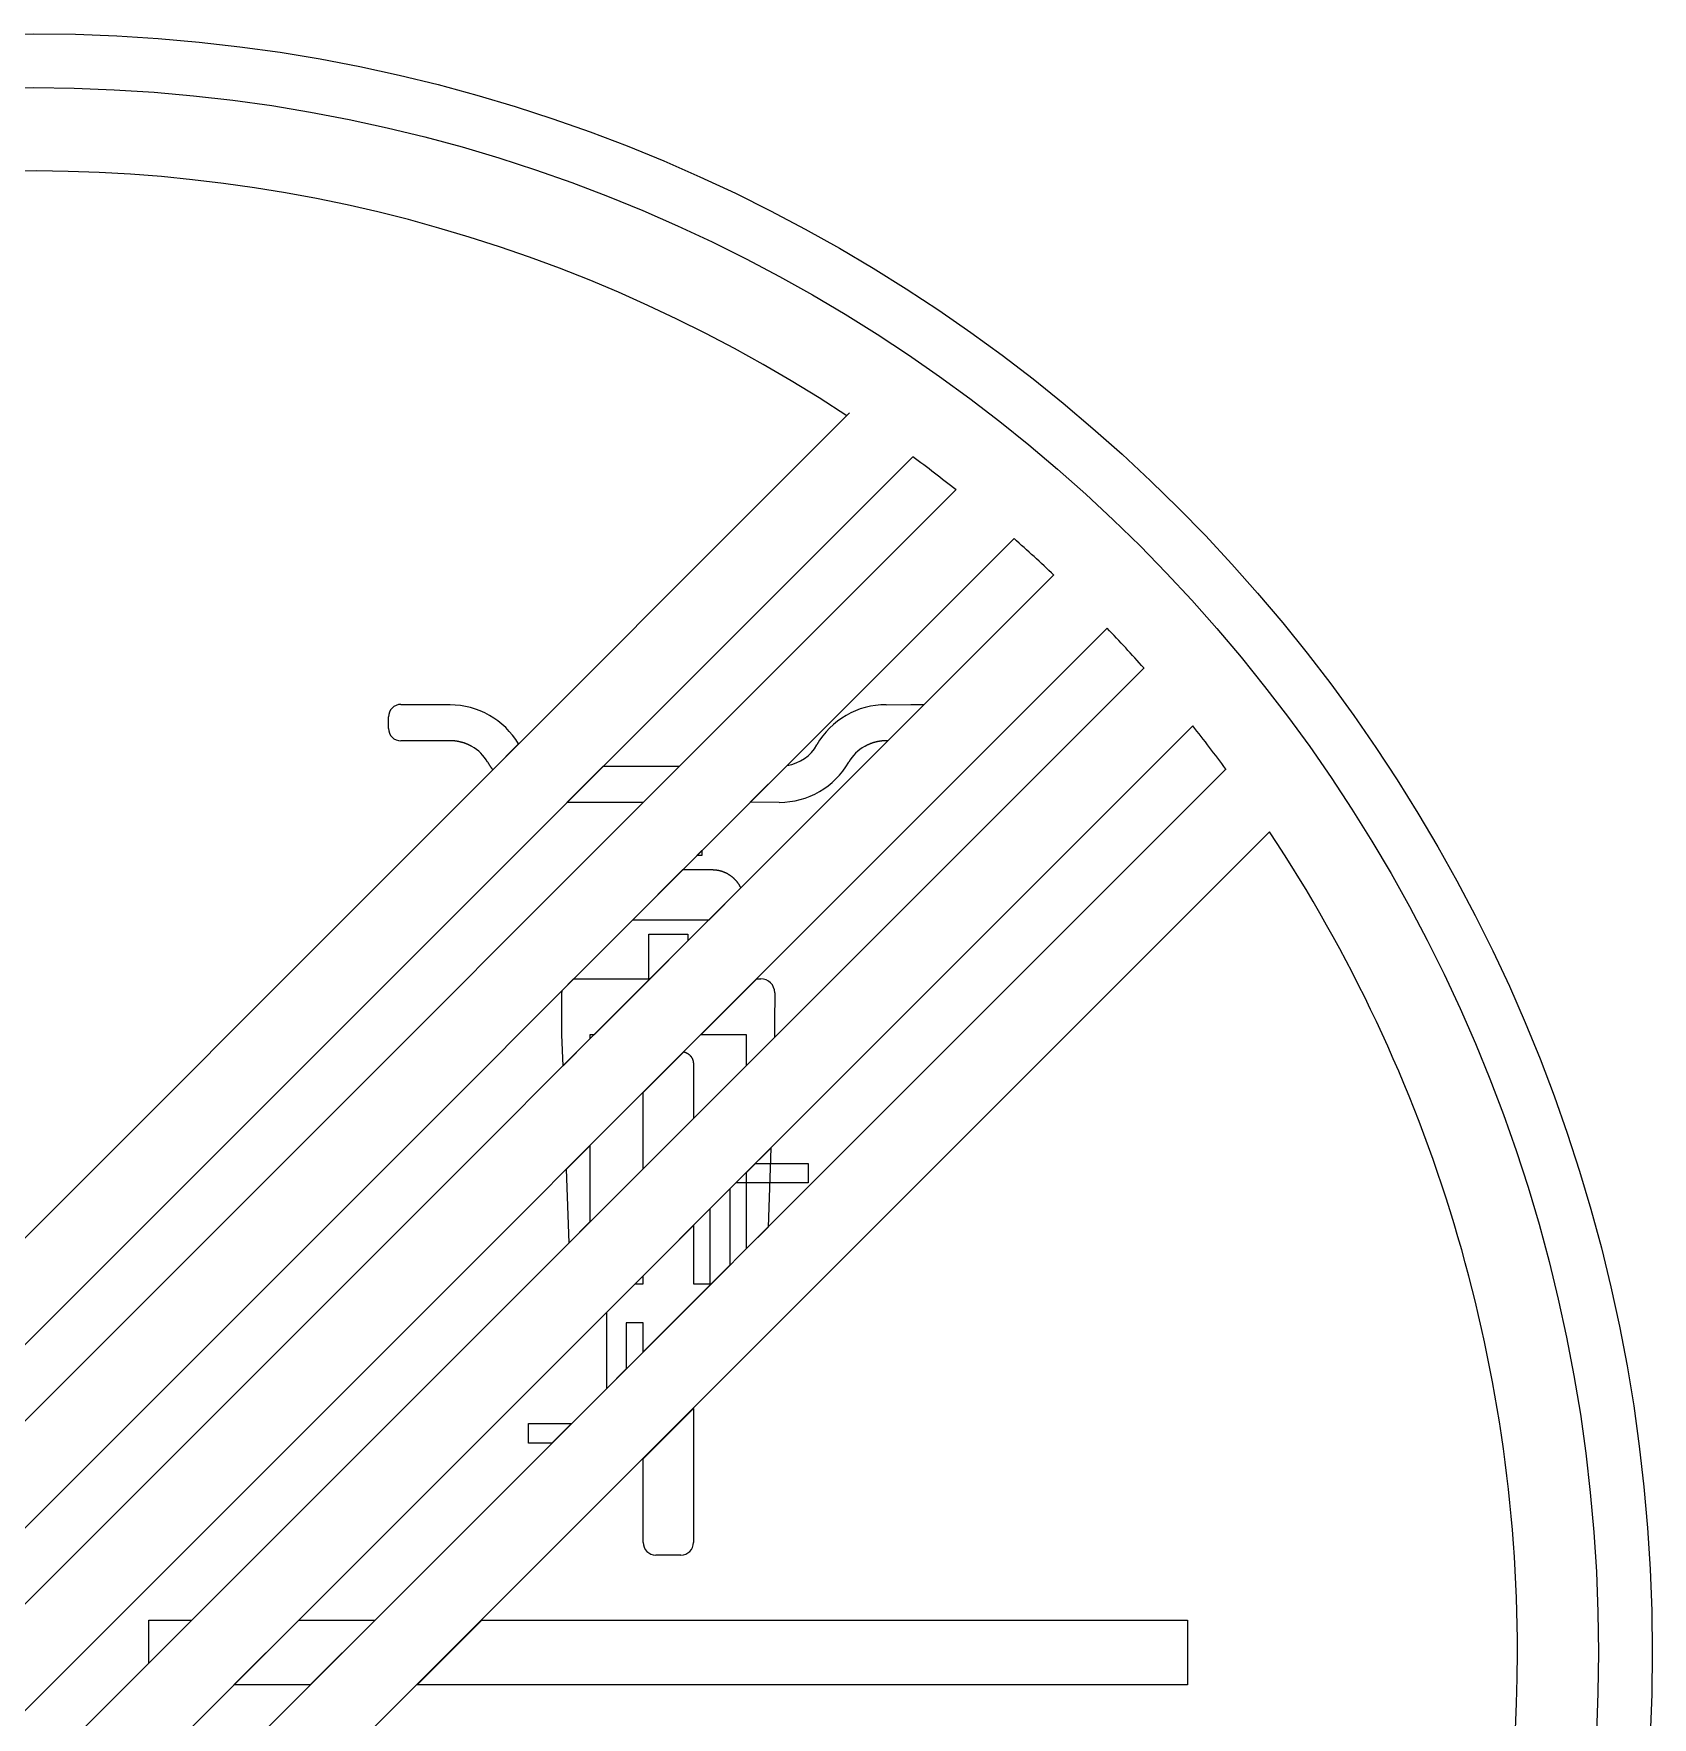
# Model space of a CAD drawing. Extents: x 0 to 600, y 0 to 600.
# Drawn here: x 300 to 600, y 288 to 600 of the extents above; entities that cross this region are included whole.
import ezdxf

# ---------------------------------------------------------------- set-up
doc = ezdxf.new("R2010")
doc.units = 0
doc.header["$LTSCALE"] = 25
doc.linetypes.add('AUSGEZOGEN', pattern=[0])
doc.layers.get('0').update_dxf_attribs({"linetype": 'AUSGEZOGEN'})

msp = doc.modelspace()

# ---------------------------------------------------------------- linework, layer by layer
for p, q in [((70.38, 148.81), (451.23, 529.74)), ((462.93, 521.59), (78.41, 137.07)), ((84.54, 129.06), (470.92, 515.48)), ((481.7, 506.42), (93.58, 118.3)), ((100.33, 110.91), (489.09, 499.71)), ((498.98, 489.81), (110.19, 101.02)), ((117.55, 94.26), (505.79, 482.47)), ((368.05, 475.7), (377.21, 475.67)), ((377.21, 475.67), (377.15, 475.6)), ((458, 475.65), (462.6, 475.67)), ((465.05, 475.67), (458.34, 468.96)), ((462.6, 475.67), (465.05, 475.67)), ((514.82, 471.7), (128.3, 85.18)), ((365.75, 471.25), (365.75, 473.4)), ((372.63, 468.96), (368.05, 468.95)), ((377.21, 468.96), (372.63, 468.96)), ((377.25, 468.96), (377.21, 468.96)), ((377.29, 468.96), (377.25, 468.96)), ((377.34, 468.96), (377.29, 468.96)), ((377.38, 468.95), (377.34, 468.96)), ((377.43, 468.95), (377.38, 468.95)), ((377.47, 468.95), (377.43, 468.95)), ((377.51, 468.95), (377.47, 468.95)), ((377.55, 468.95), (377.51, 468.95)), ((377.6, 468.95), (377.55, 468.95)), ((377.64, 468.95), (377.6, 468.95)), ((377.68, 468.94), (377.64, 468.95)), ((377.73, 468.94), (377.68, 468.94)), ((377.77, 468.94), (377.73, 468.94)), ((377.81, 468.93), (377.77, 468.94)), ((377.86, 468.93), (377.81, 468.93)), ((377.9, 468.93), (377.86, 468.93)), ((377.94, 468.92), (377.9, 468.93)), ((377.98, 468.92), (377.94, 468.92)), ((378.03, 468.92), (377.98, 468.92)), ((378.07, 468.91), (378.03, 468.92)), ((378.11, 468.91), (378.07, 468.91)), ((378.15, 468.9), (378.11, 468.91)), ((378.2, 468.9), (378.15, 468.9)), ((378.24, 468.89), (378.2, 468.9)), ((378.28, 468.89), (378.24, 468.89)), ((378.32, 468.88), (378.28, 468.89)), ((378.36, 468.88), (378.32, 468.88)), ((378.41, 468.87), (378.36, 468.88)), ((378.45, 468.86), (378.41, 468.87)), ((378.49, 468.86), (378.45, 468.86)), ((378.53, 468.85), (378.49, 468.86)), ((378.57, 468.84), (378.53, 468.85)), ((378.62, 468.84), (378.57, 468.84)), ((378.66, 468.83), (378.62, 468.84)), ((378.7, 468.82), (378.66, 468.83)), ((378.74, 468.81), (378.7, 468.82)), ((378.78, 468.8), (378.74, 468.81)), ((378.82, 468.8), (378.78, 468.8)), ((378.87, 468.79), (378.82, 468.8)), ((378.91, 468.78), (378.87, 468.79)), ((378.95, 468.77), (378.91, 468.78)), ((378.99, 468.76), (378.95, 468.77)), ((379.03, 468.75), (378.99, 468.76)), ((379.07, 468.74), (379.03, 468.75)), ((379.11, 468.73), (379.07, 468.74)), ((379.15, 468.72), (379.11, 468.73)), ((379.19, 468.71), (379.15, 468.72)), ((379.23, 468.7), (379.19, 468.71)), ((379.28, 468.69), (379.23, 468.7)), ((379.32, 468.68), (379.28, 468.69)), ((379.36, 468.67), (379.32, 468.68)), ((379.4, 468.66), (379.36, 468.67)), ((379.44, 468.65), (379.4, 468.66)), ((379.48, 468.64), (379.44, 468.65)), ((379.52, 468.63), (379.48, 468.64)), ((379.56, 468.61), (379.52, 468.63)), ((379.6, 468.6), (379.56, 468.61)), ((379.64, 468.59), (379.6, 468.6)), ((379.68, 468.58), (379.64, 468.59)), ((379.72, 468.56), (379.68, 468.58)), ((379.76, 468.55), (379.72, 468.56)), ((379.8, 468.54), (379.76, 468.55)), ((379.83, 468.52), (379.8, 468.54)), ((379.87, 468.51), (379.83, 468.52)), ((379.91, 468.5), (379.87, 468.51)), ((379.95, 468.48), (379.91, 468.5)), ((379.99, 468.47), (379.95, 468.48)), ((380.03, 468.45), (379.99, 468.47)), ((380.07, 468.44), (380.03, 468.45)), ((380.11, 468.42), (380.07, 468.44)), ((380.15, 468.41), (380.11, 468.42)), ((380.19, 468.39), (380.15, 468.41)), ((380.22, 468.38), (380.19, 468.39)), ((380.26, 468.36), (380.22, 468.38)), ((380.3, 468.35), (380.26, 468.36)), ((380.34, 468.33), (380.3, 468.35)), ((380.38, 468.32), (380.34, 468.33)), ((380.42, 468.3), (380.38, 468.32)), ((380.45, 468.28), (380.42, 468.3)), ((380.49, 468.27), (380.45, 468.28)), ((380.53, 468.25), (380.49, 468.27)), ((380.57, 468.23), (380.53, 468.25)), ((380.6, 468.22), (380.57, 468.23)), ((380.64, 468.2), (380.6, 468.22)), ((380.68, 468.18), (380.64, 468.2)), ((380.72, 468.16), (380.68, 468.18)), ((380.75, 468.14), (380.72, 468.16)), ((380.79, 468.13), (380.75, 468.14)), ((380.83, 468.11), (380.79, 468.13)), ((380.86, 468.09), (380.83, 468.11)), ((380.9, 468.07), (380.86, 468.09)), ((380.94, 468.05), (380.9, 468.07)), ((380.97, 468.03), (380.94, 468.05)), ((381.01, 468.01), (380.97, 468.03)), ((389.86, 468.38), (385.09, 463.6)), ((445.17, 468.21), (445.14, 468.23)), ((454.26, 468.03), (454.22, 468.01)), ((454.29, 468.05), (454.26, 468.03)), ((454.33, 468.07), (454.29, 468.05)), ((454.37, 468.09), (454.33, 468.07)), ((454.4, 468.11), (454.37, 468.09)), ((454.44, 468.13), (454.4, 468.11)), ((454.48, 468.15), (454.44, 468.13)), ((454.51, 468.16), (454.48, 468.15)), ((454.55, 468.18), (454.51, 468.16)), ((454.59, 468.2), (454.55, 468.18)), ((454.63, 468.22), (454.59, 468.2)), ((454.66, 468.23), (454.63, 468.22)), ((454.7, 468.25), (454.66, 468.23)), ((454.74, 468.27), (454.7, 468.25)), ((454.78, 468.28), (454.74, 468.27)), ((454.81, 468.3), (454.78, 468.28)), ((454.85, 468.32), (454.81, 468.3)), ((454.89, 468.33), (454.85, 468.32)), ((454.93, 468.35), (454.89, 468.33)), ((454.97, 468.36), (454.93, 468.35)), ((455.01, 468.38), (454.97, 468.36)), ((455.04, 468.4), (455.01, 468.38)), ((455.08, 468.41), (455.04, 468.4)), ((455.12, 468.43), (455.08, 468.41)), ((455.16, 468.44), (455.12, 468.43)), ((455.2, 468.46), (455.16, 468.44)), ((455.24, 468.47), (455.2, 468.46)), ((455.28, 468.48), (455.24, 468.47)), ((455.32, 468.5), (455.28, 468.48)), ((455.36, 468.51), (455.32, 468.5)), ((455.4, 468.52), (455.36, 468.51)), ((455.43, 468.54), (455.4, 468.52)), ((455.47, 468.55), (455.43, 468.54)), ((455.51, 468.56), (455.47, 468.55)), ((455.55, 468.58), (455.51, 468.56)), ((455.59, 468.59), (455.55, 468.58)), ((455.63, 468.6), (455.59, 468.59)), ((455.67, 468.61), (455.63, 468.6)), ((455.71, 468.63), (455.67, 468.61)), ((455.75, 468.64), (455.71, 468.63)), ((455.79, 468.65), (455.75, 468.64)), ((455.83, 468.66), (455.79, 468.65)), ((455.87, 468.67), (455.83, 468.66)), ((455.91, 468.68), (455.87, 468.67)), ((455.96, 468.69), (455.91, 468.68)), ((456, 468.7), (455.96, 468.69)), ((456.04, 468.71), (456, 468.7)), ((456.08, 468.72), (456.04, 468.71)), ((456.12, 468.73), (456.08, 468.72)), ((456.16, 468.74), (456.12, 468.73)), ((456.2, 468.75), (456.16, 468.74)), ((456.24, 468.76), (456.2, 468.75)), ((456.28, 468.77), (456.24, 468.76)), ((456.32, 468.78), (456.28, 468.77)), ((456.36, 468.79), (456.32, 468.78)), ((456.41, 468.8), (456.36, 468.79)), ((456.45, 468.81), (456.41, 468.8)), ((456.49, 468.81), (456.45, 468.81)), ((456.53, 468.82), (456.49, 468.81)), ((456.57, 468.83), (456.53, 468.82)), ((456.61, 468.84), (456.57, 468.83)), ((456.66, 468.84), (456.61, 468.84)), ((456.7, 468.85), (456.66, 468.84)), ((456.74, 468.86), (456.7, 468.85)), ((456.78, 468.86), (456.74, 468.86)), ((456.82, 468.87), (456.78, 468.86)), ((456.87, 468.88), (456.82, 468.87)), ((456.91, 468.88), (456.87, 468.88)), ((456.95, 468.89), (456.91, 468.88)), ((456.99, 468.89), (456.95, 468.89)), ((457.03, 468.9), (456.99, 468.89)), ((457.08, 468.9), (457.03, 468.9)), ((457.12, 468.91), (457.08, 468.9)), ((457.16, 468.91), (457.12, 468.91)), ((457.2, 468.92), (457.16, 468.91)), ((457.25, 468.92), (457.2, 468.92)), ((457.29, 468.92), (457.25, 468.92)), ((457.33, 468.93), (457.29, 468.92)), ((457.37, 468.93), (457.33, 468.93)), ((457.42, 468.94), (457.37, 468.93)), ((457.46, 468.94), (457.42, 468.94)), ((457.5, 468.94), (457.46, 468.94)), ((457.55, 468.94), (457.5, 468.94)), ((457.59, 468.95), (457.55, 468.94)), ((457.63, 468.95), (457.59, 468.95)), ((457.68, 468.95), (457.63, 468.95)), ((457.72, 468.95), (457.68, 468.95)), ((457.76, 468.95), (457.72, 468.95)), ((457.81, 468.95), (457.76, 468.95)), ((457.85, 468.96), (457.81, 468.95)), ((457.89, 468.96), (457.85, 468.96)), ((457.94, 468.96), (457.89, 468.96)), ((457.98, 468.96), (457.94, 468.96)), ((458.02, 468.96), (457.98, 468.96)), ((458.34, 468.96), (458.02, 468.96)), ((381.05, 467.99), (381.01, 468.01)), ((381.08, 467.97), (381.05, 467.99)), ((381.12, 467.95), (381.08, 467.97)), ((381.15, 467.93), (381.12, 467.95)), ((381.19, 467.91), (381.15, 467.93)), ((381.23, 467.89), (381.19, 467.91)), ((381.2, 467.93), (381.23, 467.89)), ((384.19, 464.99), (384.13, 465)), ((384.2, 464.97), (384.19, 464.99)), ((384.21, 464.96), (384.2, 464.97)), ((384.21, 464.94), (384.21, 464.96)), ((384.22, 464.93), (384.21, 464.94)), ((384.23, 464.91), (384.22, 464.93)), ((384.24, 464.9), (384.23, 464.91)), ((451.07, 465), (451.06, 464.98)), ((454.01, 467.89), (454, 467.93)), ((454.04, 467.91), (454.01, 467.89)), ((454.08, 467.93), (454.04, 467.91)), ((454.11, 467.95), (454.08, 467.93)), ((454.15, 467.97), (454.11, 467.95)), ((454.18, 467.99), (454.15, 467.97)), ((454.22, 468.01), (454.18, 467.99)), ((136.29, 79.03), (521, 463.74)), ((384.25, 464.89), (384.24, 464.9)), ((384.26, 464.87), (384.25, 464.89)), ((384.27, 464.86), (384.26, 464.87)), ((384.27, 464.84), (384.27, 464.86)), ((384.28, 464.83), (384.27, 464.84)), ((384.29, 464.81), (384.28, 464.83)), ((384.3, 464.8), (384.29, 464.81)), ((384.31, 464.78), (384.3, 464.8)), ((384.32, 464.77), (384.31, 464.78)), ((384.33, 464.76), (384.32, 464.77)), ((384.33, 464.74), (384.33, 464.76)), ((384.34, 464.73), (384.33, 464.74)), ((384.35, 464.71), (384.34, 464.73)), ((384.36, 464.7), (384.35, 464.71)), ((384.37, 464.68), (384.36, 464.7)), ((384.38, 464.67), (384.37, 464.68)), ((384.39, 464.66), (384.38, 464.67)), ((384.4, 464.64), (384.39, 464.66)), ((384.4, 464.63), (384.4, 464.64)), ((384.41, 464.61), (384.4, 464.63)), ((384.42, 464.6), (384.41, 464.61)), ((384.43, 464.58), (384.42, 464.6)), ((384.44, 464.57), (384.43, 464.58)), ((384.45, 464.56), (384.44, 464.57)), ((384.46, 464.54), (384.45, 464.56)), ((384.47, 464.53), (384.46, 464.54)), ((384.47, 464.51), (384.47, 464.53)), ((384.48, 464.5), (384.47, 464.51)), ((384.49, 464.49), (384.48, 464.5)), ((384.5, 464.47), (384.49, 464.49)), ((384.51, 464.46), (384.5, 464.47)), ((384.52, 464.44), (384.51, 464.46)), ((384.53, 464.43), (384.52, 464.44)), ((384.54, 464.41), (384.53, 464.43)), ((384.55, 464.4), (384.54, 464.41)), ((384.55, 464.39), (384.55, 464.4)), ((384.56, 464.37), (384.55, 464.39)), ((384.57, 464.36), (384.56, 464.37)), ((384.58, 464.34), (384.57, 464.36)), ((384.59, 464.33), (384.58, 464.34)), ((384.6, 464.32), (384.59, 464.33)), ((384.61, 464.3), (384.6, 464.32)), ((384.62, 464.29), (384.61, 464.3)), ((384.63, 464.27), (384.62, 464.29)), ((384.63, 464.26), (384.63, 464.27)), ((384.64, 464.25), (384.63, 464.26)), ((384.65, 464.23), (384.64, 464.25)), ((384.66, 464.22), (384.65, 464.23)), ((384.67, 464.21), (384.66, 464.22)), ((384.68, 464.19), (384.67, 464.21)), ((384.69, 464.18), (384.68, 464.19)), ((384.7, 464.16), (384.69, 464.18)), ((384.71, 464.15), (384.7, 464.16)), ((384.72, 464.14), (384.71, 464.15)), ((384.73, 464.12), (384.72, 464.14)), ((384.74, 464.11), (384.73, 464.12)), ((384.74, 464.1), (384.74, 464.11)), ((384.75, 464.08), (384.74, 464.1)), ((384.76, 464.07), (384.75, 464.08)), ((384.77, 464.05), (384.76, 464.07)), ((384.78, 464.04), (384.77, 464.05)), ((384.79, 464.03), (384.78, 464.04)), ((384.8, 464.01), (384.79, 464.03)), ((384.81, 464), (384.8, 464.01)), ((384.82, 463.99), (384.81, 464)), ((384.83, 463.97), (384.82, 463.99)), ((384.84, 463.96), (384.83, 463.97)), ((384.85, 463.94), (384.84, 463.96)), ((384.86, 463.93), (384.85, 463.94)), ((384.86, 463.92), (384.86, 463.93)), ((384.87, 463.9), (384.86, 463.92)), ((384.88, 463.89), (384.87, 463.9)), ((384.89, 463.88), (384.88, 463.89)), ((384.9, 463.86), (384.89, 463.88)), ((384.91, 463.85), (384.9, 463.86)), ((384.92, 463.84), (384.91, 463.85)), ((384.93, 463.82), (384.92, 463.84)), ((384.94, 463.81), (384.93, 463.82)), ((384.95, 463.8), (384.94, 463.81)), ((384.96, 463.78), (384.95, 463.8)), ((384.97, 463.77), (384.96, 463.78)), ((384.98, 463.76), (384.97, 463.77)), ((384.99, 463.74), (384.98, 463.76)), ((385, 463.73), (384.99, 463.74)), ((385.01, 463.72), (385, 463.73)), ((385.02, 463.7), (385.01, 463.72)), ((385.03, 463.69), (385.02, 463.7)), ((385.04, 463.68), (385.03, 463.69)), ((385.04, 463.66), (385.04, 463.68)), ((385.05, 463.65), (385.04, 463.66)), ((385.06, 463.64), (385.05, 463.65)), ((385.07, 463.62), (385.06, 463.64)), ((385.08, 463.61), (385.07, 463.62)), ((385.09, 463.6), (385.08, 463.61)), ((398.83, 457.53), (405.53, 464.24)), ((405.53, 464.24), (419.69, 464.25)), ((419.69, 464.25), (412.99, 457.55)), ((432.81, 457.57), (439.64, 464.36)), ((412.99, 457.55), (398.83, 457.53)), ((438.2, 457.55), (432.81, 457.57)), ((529.06, 452.07), (147.76, 70.99)), ((422.91, 447.67), (423.84, 448.6)), ((423.84, 447.67), (422.91, 447.67)), ((423.84, 448.6), (423.84, 447.67)), ((410.98, 435.74), (420.31, 445.08)), ((420.31, 445.08), (425.7, 445.08)), ((425.7, 445.08), (425.77, 445.08)), ((425.77, 445.08), (425.85, 445.08)), ((425.85, 445.08), (425.92, 445.07)), ((425.92, 445.07), (425.99, 445.07)), ((425.99, 445.07), (426.06, 445.07)), ((426.06, 445.07), (426.13, 445.06)), ((426.13, 445.06), (426.2, 445.06)), ((426.2, 445.06), (426.27, 445.05)), ((426.27, 445.05), (426.33, 445.04)), ((426.33, 445.04), (426.4, 445.04)), ((426.4, 445.04), (426.47, 445.03)), ((426.47, 445.03), (426.54, 445.02)), ((426.54, 445.02), (426.61, 445.01)), ((426.61, 445.01), (426.68, 445)), ((426.68, 445), (426.74, 444.99)), ((426.74, 444.99), (426.81, 444.97)), ((426.81, 444.97), (426.88, 444.96)), ((426.88, 444.96), (426.95, 444.95)), ((426.95, 444.95), (427.01, 444.93)), ((427.01, 444.93), (427.08, 444.92)), ((427.08, 444.92), (427.15, 444.9)), ((427.15, 444.9), (427.21, 444.88)), ((427.21, 444.88), (427.28, 444.87)), ((427.28, 444.87), (427.34, 444.85)), ((427.34, 444.85), (427.41, 444.83)), ((427.41, 444.83), (427.47, 444.81)), ((427.47, 444.81), (427.54, 444.79)), ((427.54, 444.79), (427.6, 444.77)), ((427.6, 444.77), (427.66, 444.75)), ((427.66, 444.75), (427.73, 444.72)), ((427.73, 444.72), (427.79, 444.7)), ((427.79, 444.7), (427.85, 444.68)), ((427.85, 444.68), (427.91, 444.65)), ((427.91, 444.65), (427.98, 444.63)), ((427.98, 444.63), (428.04, 444.6)), ((428.04, 444.6), (428.1, 444.57)), ((428.1, 444.57), (428.16, 444.55)), ((428.16, 444.55), (428.22, 444.52)), ((428.22, 444.52), (428.28, 444.49)), ((428.28, 444.49), (428.34, 444.46)), ((428.34, 444.46), (428.4, 444.43)), ((428.4, 444.43), (428.46, 444.4)), ((428.46, 444.4), (428.52, 444.37)), ((428.52, 444.37), (428.57, 444.34)), ((428.57, 444.34), (428.63, 444.3)), ((428.63, 444.3), (428.69, 444.27)), ((428.69, 444.27), (428.75, 444.24)), ((428.75, 444.24), (428.8, 444.2)), ((428.8, 444.2), (428.86, 444.17)), ((428.86, 444.17), (428.91, 444.13)), ((428.91, 444.13), (428.97, 444.09)), ((428.97, 444.09), (429.02, 444.06)), ((429.02, 444.06), (429.08, 444.02)), ((429.08, 444.02), (429.13, 443.98)), ((429.13, 443.98), (429.19, 443.94)), ((429.19, 443.94), (429.24, 443.9)), ((429.24, 443.9), (429.29, 443.86)), ((429.29, 443.86), (429.34, 443.82)), ((429.34, 443.82), (429.4, 443.78)), ((429.4, 443.78), (429.45, 443.74)), ((429.45, 443.74), (429.5, 443.7)), ((429.5, 443.7), (429.55, 443.66)), ((429.55, 443.66), (429.6, 443.61)), ((429.6, 443.61), (429.65, 443.57)), ((429.65, 443.57), (429.7, 443.53)), ((429.7, 443.53), (429.74, 443.48)), ((429.74, 443.48), (429.79, 443.44)), ((429.79, 443.44), (429.84, 443.39)), ((429.84, 443.39), (429.89, 443.34)), ((429.89, 443.34), (429.93, 443.3)), ((429.93, 443.3), (429.98, 443.25)), ((429.98, 443.25), (430.02, 443.2)), ((430.02, 443.2), (430.07, 443.15)), ((430.07, 443.15), (430.11, 443.11)), ((430.11, 443.11), (430.16, 443.06)), ((431.06, 441.68), (425.12, 435.74)), ((430.16, 443.06), (430.2, 443.01)), ((430.2, 443.01), (430.24, 442.96)), ((430.24, 442.96), (430.28, 442.91)), ((430.28, 442.91), (430.32, 442.85)), ((430.32, 442.85), (430.36, 442.8)), ((430.36, 442.8), (430.41, 442.75)), ((430.41, 442.75), (430.44, 442.7)), ((430.44, 442.7), (430.48, 442.64)), ((430.48, 442.64), (430.52, 442.59)), ((430.52, 442.59), (430.56, 442.54)), ((430.56, 442.54), (430.6, 442.48)), ((430.6, 442.48), (430.63, 442.43)), ((430.63, 442.43), (430.67, 442.37)), ((430.67, 442.37), (430.71, 442.32)), ((430.71, 442.32), (430.74, 442.26)), ((430.74, 442.26), (430.78, 442.2)), ((430.78, 442.2), (430.81, 442.15)), ((430.81, 442.15), (430.84, 442.09)), ((430.84, 442.09), (430.88, 442.03)), ((430.88, 442.03), (430.91, 441.97)), ((430.91, 441.97), (430.94, 441.91)), ((430.94, 441.91), (430.97, 441.86)), ((430.97, 441.86), (431, 441.8)), ((431, 441.8), (431.03, 441.74)), ((431.03, 441.74), (431.06, 441.68)), ((425.12, 435.74), (410.98, 435.74)), ((413.99, 433.15), (421.24, 433.15)), ((413.99, 424.86), (413.99, 433.15)), ((421.24, 431.87), (414.24, 424.86)), ((421.24, 433.15), (421.24, 431.87)), ((397.95, 422.71), (400.05, 424.82)), ((400.05, 424.82), (400.06, 424.82)), ((400.06, 424.82), (400.06, 424.82)), ((400.06, 424.82), (400.07, 424.82)), ((400.07, 424.82), (400.07, 424.82)), ((400.07, 424.82), (400.08, 424.82)), ((400.08, 424.82), (400.08, 424.82)), ((400.08, 424.82), (400.09, 424.82)), ((400.09, 424.82), (400.09, 424.82)), ((400.09, 424.82), (400.09, 424.82)), ((400.09, 424.82), (400.1, 424.82)), ((400.1, 424.82), (400.1, 424.83)), ((400.1, 424.83), (400.11, 424.83)), ((400.11, 424.83), (400.11, 424.83)), ((400.11, 424.83), (400.12, 424.83)), ((400.12, 424.83), (400.12, 424.83)), ((400.12, 424.83), (400.13, 424.83)), ((400.13, 424.83), (400.13, 424.83)), ((400.13, 424.83), (400.13, 424.83)), ((400.13, 424.83), (400.14, 424.83)), ((400.14, 424.83), (400.14, 424.83)), ((400.14, 424.83), (400.15, 424.83)), ((400.15, 424.83), (400.15, 424.83)), ((400.15, 424.83), (400.16, 424.83)), ((400.16, 424.83), (400.16, 424.83)), ((400.16, 424.83), (400.17, 424.83)), ((400.17, 424.83), (400.17, 424.84)), ((400.17, 424.84), (400.18, 424.84)), ((400.17, 424.83), (400.17, 424.83)), ((400.18, 424.84), (400.18, 424.84)), ((400.18, 424.84), (400.19, 424.84)), ((400.19, 424.84), (400.19, 424.84)), ((400.19, 424.84), (400.2, 424.84)), ((400.2, 424.84), (400.2, 424.84)), ((400.2, 424.84), (400.21, 424.84)), ((400.21, 424.84), (400.21, 424.84)), ((400.21, 424.84), (400.21, 424.84)), ((400.21, 424.84), (400.22, 424.84)), ((400.22, 424.84), (400.22, 424.84)), ((400.22, 424.84), (400.23, 424.84)), ((400.23, 424.84), (400.23, 424.84)), ((400.23, 424.84), (400.24, 424.84)), ((400.24, 424.84), (400.24, 424.84)), ((400.24, 424.84), (400.25, 424.84)), ((400.25, 424.84), (400.25, 424.84)), ((400.25, 424.84), (400.25, 424.84)), ((400.25, 424.84), (400.26, 424.84)), ((400.26, 424.84), (400.27, 424.85)), ((400.26, 424.84), (400.26, 424.84)), ((400.27, 424.85), (400.27, 424.85)), ((400.27, 424.85), (400.28, 424.85)), ((400.28, 424.85), (400.28, 424.85)), ((400.28, 424.85), (400.29, 424.85)), ((400.29, 424.85), (400.29, 424.85)), ((400.29, 424.85), (400.3, 424.85)), ((400.3, 424.85), (400.3, 424.85)), ((400.3, 424.85), (400.3, 424.85)), ((400.3, 424.85), (400.31, 424.85)), ((400.31, 424.85), (400.31, 424.85)), ((400.31, 424.85), (400.32, 424.85)), ((400.32, 424.85), (400.32, 424.85)), ((400.32, 424.85), (400.33, 424.85)), ((400.33, 424.85), (400.33, 424.85)), ((400.33, 424.85), (400.34, 424.85)), ((400.34, 424.85), (400.34, 424.85)), ((400.34, 424.85), (400.35, 424.85)), ((400.35, 424.85), (400.35, 424.85)), ((400.35, 424.85), (400.35, 424.85)), ((400.35, 424.85), (400.36, 424.85)), ((400.36, 424.85), (400.36, 424.85)), ((400.36, 424.85), (400.37, 424.85)), ((400.37, 424.85), (400.37, 424.85)), ((400.37, 424.85), (400.38, 424.85)), ((400.38, 424.85), (400.38, 424.85)), ((400.38, 424.85), (400.39, 424.85)), ((400.39, 424.85), (400.39, 424.85)), ((400.39, 424.85), (400.4, 424.85)), ((400.4, 424.85), (400.4, 424.85)), ((400.4, 424.85), (400.4, 424.85)), ((400.4, 424.85), (400.41, 424.85)), ((400.41, 424.85), (400.41, 424.85)), ((400.41, 424.85), (400.42, 424.85)), ((400.42, 424.85), (400.42, 424.85)), ((400.42, 424.85), (400.43, 424.85)), ((400.43, 424.85), (400.43, 424.86)), ((400.43, 424.86), (400.44, 424.86)), ((400.44, 424.86), (400.44, 424.86)), ((400.44, 424.86), (400.45, 424.86)), ((400.45, 424.86), (400.45, 424.86)), ((400.45, 424.86), (400.45, 424.86)), ((400.45, 424.86), (400.46, 424.86)), ((400.46, 424.86), (400.46, 424.86)), ((400.46, 424.86), (400.47, 424.86)), ((400.47, 424.86), (400.47, 424.86)), ((400.47, 424.86), (400.48, 424.86)), ((400.48, 424.86), (400.48, 424.86)), ((400.48, 424.86), (400.49, 424.86)), ((400.49, 424.86), (400.49, 424.86)), ((400.49, 424.86), (400.5, 424.86)), ((400.5, 424.86), (400.5, 424.86)), ((400.5, 424.86), (400.51, 424.86)), ((400.51, 424.86), (414.24, 424.86)), ((414.24, 424.86), (403.87, 414.49)), ((414.24, 424.86), (413.99, 424.86)), ((423.67, 414.49), (434.03, 424.86)), ((434.03, 424.86), (434.75, 424.85)), ((397.91, 422.35), (397.91, 422.36)), ((397.91, 422.36), (397.91, 422.36)), ((397.91, 422.36), (397.92, 422.36)), ((397.91, 422.34), (397.91, 422.35)), ((397.91, 422.35), (397.91, 422.35)), ((397.91, 422.33), (397.91, 422.34)), ((397.91, 422.34), (397.91, 422.34)), ((397.91, 422.32), (397.91, 422.33)), ((397.91, 422.33), (397.91, 422.33)), ((397.91, 422.31), (397.91, 422.32)), ((397.91, 422.32), (397.91, 422.32)), ((397.91, 422.3), (397.91, 422.31)), ((397.91, 422.31), (397.91, 422.31)), ((397.91, 422.31), (397.91, 422.31)), ((397.91, 422.29), (397.91, 422.3)), ((397.91, 422.3), (397.91, 422.3)), ((397.91, 422.28), (397.91, 422.29)), ((397.91, 422.29), (397.91, 422.29)), ((397.91, 422.27), (397.91, 422.28)), ((397.91, 422.28), (397.91, 422.28)), ((397.91, 422.26), (397.91, 422.27)), ((397.91, 422.27), (397.91, 422.27)), ((397.91, 416.73), (397.91, 422.26)), ((397.92, 422.5), (397.92, 422.51)), ((397.92, 422.51), (397.92, 422.51)), ((397.92, 422.51), (397.93, 422.51)), ((397.92, 422.49), (397.92, 422.5)), ((397.92, 422.5), (397.92, 422.5)), ((397.92, 422.48), (397.92, 422.49)), ((397.92, 422.49), (397.92, 422.49)), ((397.92, 422.47), (397.92, 422.48)), ((397.92, 422.48), (397.92, 422.48)), ((397.92, 422.46), (397.92, 422.47)), ((397.92, 422.47), (397.92, 422.47)), ((397.92, 422.45), (397.92, 422.46)), ((397.92, 422.46), (397.92, 422.46)), ((397.92, 422.46), (397.92, 422.46)), ((397.92, 422.44), (397.92, 422.45)), ((397.92, 422.45), (397.92, 422.45)), ((397.92, 422.43), (397.92, 422.44)), ((397.92, 422.44), (397.92, 422.44)), ((397.92, 422.42), (397.92, 422.43)), ((397.92, 422.43), (397.92, 422.43)), ((397.92, 422.41), (397.92, 422.42)), ((397.92, 422.42), (397.92, 422.42)), ((397.92, 422.4), (397.92, 422.41)), ((397.92, 422.41), (397.92, 422.41)), ((397.92, 422.41), (397.92, 422.41)), ((397.92, 422.39), (397.92, 422.4)), ((397.92, 422.4), (397.92, 422.4)), ((397.92, 422.38), (397.92, 422.39)), ((397.92, 422.39), (397.92, 422.39)), ((397.92, 422.37), (397.92, 422.38)), ((397.92, 422.38), (397.92, 422.38)), ((397.92, 422.36), (397.92, 422.37)), ((397.92, 422.37), (397.92, 422.37)), ((397.93, 422.59), (397.93, 422.6)), ((397.93, 422.6), (397.94, 422.6)), ((397.93, 422.58), (397.93, 422.59)), ((397.93, 422.59), (397.93, 422.59)), ((397.93, 422.59), (397.93, 422.59)), ((397.93, 422.57), (397.93, 422.58)), ((397.93, 422.58), (397.93, 422.58)), ((397.93, 422.56), (397.93, 422.57)), ((397.93, 422.57), (397.93, 422.57)), ((397.93, 422.55), (397.93, 422.56)), ((397.93, 422.56), (397.93, 422.56)), ((397.93, 422.54), (397.93, 422.55)), ((397.93, 422.55), (397.93, 422.55)), ((397.93, 422.55), (397.93, 422.55)), ((397.93, 422.53), (397.93, 422.54)), ((397.93, 422.54), (397.93, 422.54)), ((397.93, 422.52), (397.93, 422.53)), ((397.93, 422.53), (397.93, 422.53)), ((397.93, 422.51), (397.93, 422.52)), ((397.93, 422.52), (397.93, 422.52)), ((397.94, 422.66), (397.94, 422.67)), ((397.94, 422.67), (397.94, 422.67)), ((397.94, 422.67), (397.95, 422.67)), ((397.94, 422.65), (397.94, 422.66)), ((397.94, 422.66), (397.94, 422.66)), ((397.94, 422.64), (397.94, 422.65)), ((397.94, 422.65), (397.94, 422.65)), ((397.94, 422.63), (397.94, 422.64)), ((397.94, 422.64), (397.94, 422.64)), ((397.94, 422.62), (397.94, 422.63)), ((397.94, 422.63), (397.94, 422.63)), ((397.94, 422.63), (397.94, 422.63)), ((397.94, 422.61), (397.94, 422.62)), ((397.94, 422.62), (397.94, 422.62)), ((397.94, 422.6), (397.94, 422.61)), ((397.94, 422.61), (397.94, 422.61)), ((397.95, 422.7), (397.95, 422.71)), ((397.95, 422.71), (397.95, 422.71)), ((397.95, 422.71), (397.95, 422.71)), ((397.95, 422.69), (397.95, 422.7)), ((397.95, 422.7), (397.95, 422.7)), ((397.95, 422.68), (397.95, 422.69)), ((397.95, 422.69), (397.95, 422.69)), ((397.95, 422.67), (397.95, 422.68)), ((397.95, 422.68), (397.95, 422.68)), ((437.35, 422.25), (437.32, 416.73)), ((397.91, 414.49), (397.91, 416.73)), ((437.32, 416.73), (437.32, 414.49)), ((398.11, 408.73), (397.91, 414.49)), ((403.1, 413.72), (398.11, 408.73)), ((403.87, 414.49), (403.1, 414.49)), ((403.1, 414.49), (403.1, 413.72)), ((432.13, 414.49), (423.67, 414.49)), ((432.13, 408.81), (432.13, 414.49)), ((437.3, 413.98), (432.13, 408.81)), ((437.32, 414.49), (437.3, 413.98)), ((412.95, 403.77), (420.49, 411.31)), ((420.49, 411.31), (420.52, 411.3)), ((420.52, 411.3), (420.55, 411.3)), ((420.55, 411.3), (420.58, 411.29)), ((420.58, 411.29), (420.61, 411.28)), ((420.61, 411.28), (420.64, 411.27)), ((420.64, 411.27), (420.67, 411.26)), ((420.67, 411.26), (420.7, 411.25)), ((420.7, 411.25), (420.73, 411.24)), ((420.73, 411.24), (420.76, 411.23)), ((420.76, 411.23), (420.79, 411.22)), ((420.79, 411.22), (420.82, 411.21)), ((420.82, 411.21), (420.85, 411.2)), ((420.85, 411.2), (420.88, 411.18)), ((420.88, 411.18), (420.91, 411.17)), ((420.91, 411.17), (420.93, 411.16)), ((420.93, 411.16), (420.96, 411.14)), ((420.96, 411.14), (420.99, 411.13)), ((420.99, 411.13), (421.02, 411.12)), ((421.02, 411.12), (421.04, 411.1)), ((421.04, 411.1), (421.07, 411.09)), ((421.07, 411.09), (421.1, 411.07)), ((421.1, 411.07), (421.13, 411.06)), ((421.13, 411.06), (421.15, 411.04)), ((421.15, 411.04), (421.18, 411.03)), ((421.18, 411.03), (421.2, 411.01)), ((421.2, 411.01), (421.23, 410.99)), ((421.23, 410.99), (421.26, 410.98)), ((421.26, 410.98), (421.28, 410.96)), ((421.28, 410.96), (421.31, 410.94)), ((421.31, 410.94), (421.33, 410.92)), ((421.33, 410.92), (421.36, 410.9)), ((421.36, 410.9), (421.38, 410.89)), ((421.38, 410.89), (421.4, 410.87)), ((421.4, 410.87), (421.43, 410.85)), ((421.43, 410.85), (421.45, 410.83)), ((421.45, 410.83), (421.47, 410.81)), ((421.47, 410.81), (421.5, 410.79)), ((421.5, 410.79), (421.52, 410.77)), ((421.52, 410.77), (421.54, 410.75)), ((421.54, 410.75), (421.57, 410.73)), ((421.57, 410.73), (421.59, 410.7)), ((421.59, 410.7), (421.61, 410.68)), ((421.61, 410.68), (421.63, 410.66)), ((421.63, 410.66), (421.65, 410.64)), ((421.65, 410.64), (421.67, 410.62)), ((421.67, 410.62), (421.69, 410.59)), ((421.69, 410.59), (421.71, 410.57)), ((421.71, 410.57), (421.73, 410.55)), ((421.73, 410.55), (421.75, 410.52)), ((421.75, 410.52), (421.77, 410.5)), ((421.77, 410.5), (421.79, 410.48)), ((421.79, 410.48), (421.81, 410.45)), ((421.81, 410.45), (421.83, 410.43)), ((421.83, 410.43), (421.85, 410.4)), ((421.85, 410.4), (421.86, 410.38)), ((421.86, 410.38), (421.88, 410.35)), ((421.88, 410.35), (421.9, 410.33)), ((421.9, 410.33), (421.91, 410.3)), ((421.91, 410.3), (421.93, 410.27)), ((421.93, 410.27), (421.95, 410.25)), ((421.95, 410.25), (421.96, 410.22)), ((421.96, 410.22), (421.98, 410.19)), ((421.98, 410.19), (421.99, 410.17)), ((421.99, 410.17), (422.01, 410.14)), ((422.01, 410.14), (422.02, 410.11)), ((422.02, 410.11), (422.04, 410.09)), ((422.04, 410.09), (422.05, 410.06)), ((422.05, 410.06), (422.06, 410.03)), ((422.06, 410.03), (422.08, 410)), ((422.08, 410), (422.09, 409.97)), ((422.09, 409.97), (422.1, 409.94)), ((422.1, 409.94), (422.11, 409.92)), ((422.11, 409.92), (422.12, 409.89)), ((422.12, 409.89), (422.14, 409.86)), ((422.14, 409.86), (422.15, 409.83)), ((422.15, 409.83), (422.16, 409.8)), ((422.16, 409.8), (422.17, 409.77)), ((422.17, 409.77), (422.18, 409.74)), ((422.18, 409.74), (422.19, 409.71)), ((422.19, 409.71), (422.19, 409.68)), ((422.19, 409.68), (422.2, 409.65)), ((422.2, 409.65), (422.21, 409.62)), ((422.21, 409.62), (422.22, 409.59)), ((422.22, 409.59), (422.23, 409.56)), ((422.23, 409.56), (422.23, 409.52)), ((422.23, 409.52), (422.24, 409.49)), ((422.24, 409.49), (422.24, 409.46)), ((422.24, 409.46), (422.25, 409.43)), ((422.25, 409.43), (422.25, 409.4)), ((422.25, 409.4), (422.26, 409.37)), ((422.26, 409.37), (422.26, 409.34)), ((422.26, 409.34), (422.27, 409.3)), ((422.27, 409.3), (422.27, 409.27)), ((422.27, 409.27), (422.27, 409.24)), ((422.27, 409.24), (422.28, 409.21)), ((422.28, 409.21), (422.28, 409.17)), ((422.28, 409.17), (422.28, 409.14)), ((422.28, 409.14), (422.28, 409.11)), ((422.28, 409.11), (422.28, 409.08)), ((422.28, 409.08), (422.28, 409.04)), ((422.28, 409.04), (422.28, 398.96)), ((412.95, 389.63), (412.95, 403.77)), ((422.28, 398.96), (412.95, 389.63)), ((398.76, 389.58), (403.1, 393.92)), ((403.1, 393.92), (403.1, 379.78)), ((432.13, 389.01), (436.6, 393.48)), ((436.6, 393.48), (436.1, 378.84)), ((430.13, 387.01), (433.76, 390.64)), ((433.76, 390.64), (443.54, 390.64)), ((443.54, 390.64), (443.54, 387.01)), ((399.23, 375.91), (398.76, 389.58)), ((443.54, 387.01), (430.13, 387.01)), ((432.13, 374.87), (432.13, 389.01)), ((425.39, 382.27), (429.02, 385.9)), ((429.02, 385.9), (429.02, 371.76)), ((425.39, 368.34), (425.39, 382.27)), ((403.1, 379.78), (399.23, 375.91)), ((412.95, 369.83), (422.28, 379.16)), ((422.28, 379.16), (422.28, 368.34)), ((436.1, 378.84), (432.13, 374.87)), ((429.02, 371.76), (412.95, 355.69)), ((406.21, 363.09), (411.46, 368.34)), ((411.46, 368.34), (412.95, 368.34)), ((412.95, 368.34), (412.95, 369.83)), ((422.28, 368.34), (425.39, 368.34)), ((406.21, 348.95), (406.21, 363.09)), ((412.95, 361.08), (409.84, 361.08)), ((409.84, 361.08), (409.84, 352.58)), ((412.95, 355.69), (412.95, 361.08)), ((409.84, 352.58), (406.21, 348.95)), ((412.95, 335.89), (422.28, 345.22)), ((422.28, 345.22), (422.3, 320.4)), ((391.69, 338.79), (391.69, 342.42)), ((391.69, 342.42), (399.68, 342.42)), ((399.68, 342.42), (396.05, 338.79)), ((396.05, 338.79), (391.69, 338.79)), ((412.95, 320.4), (412.95, 335.89)), ((419.95, 318.05), (415.3, 318.05)), ((321.36, 298.04), (321.36, 306.02)), ((321.36, 306.02), (329.34, 306.02)), ((329.34, 306.02), (321.36, 298.04)), ((337.11, 293.99), (349.14, 306.02)), ((349.14, 306.02), (363.28, 306.02)), ((363.28, 306.02), (351.25, 293.99)), ((371.05, 293.99), (383.08, 306.02)), ((383.08, 306.02), (513.87, 306.02)), ((513.87, 306.02), (513.87, 293.99)), ((351.25, 293.99), (337.11, 293.99)), ((513.87, 293.99), (371.05, 293.99))]:
    msp.add_line(p, q)
for radius in [300, 290]:
    msp.add_circle((300, 300), radius)
for centre, radius, start, end in [((299.55, 300), 274.55, 56.595, 213.415), ((299.25, 299.3), 276.05, 51.54, 53.635), ((298.9, 298.9), 276.55, 46.55, 48.625), ((298.8, 298.85), 276.65, 41.58, 43.65), ((368.05, 473.4), 2.3, 89.995, 180), ((377.15, 460.8), 14.8, 30.795, 90), ((458, 460.8), 14.85, 90, 150), ((368.05, 471.25), 2.3, 180.005, 270), ((299.35, 299.3), 275.95, 36.57, 38.665), ((438.3, 472.2), 7.95, 279.69, 329.855), ((377.2, 461), 8, 30, 59.995), ((438.2, 472.4), 14.85, 270, 330), ((458, 461), 8, 120.005, 149.995), ((300.35, 300), 274.65, 0, 33.62), ((434.75, 422.25), 2.6, 0, 90), ((415.3, 320.4), 2.35, 179.995, 270), ((419.95, 320.4), 2.35, 270.005, 360), ((300, 300), 275, 236.385, 360)]:
    msp.add_arc(centre, radius, start, end)

doc.saveas('drawing.dxf')
